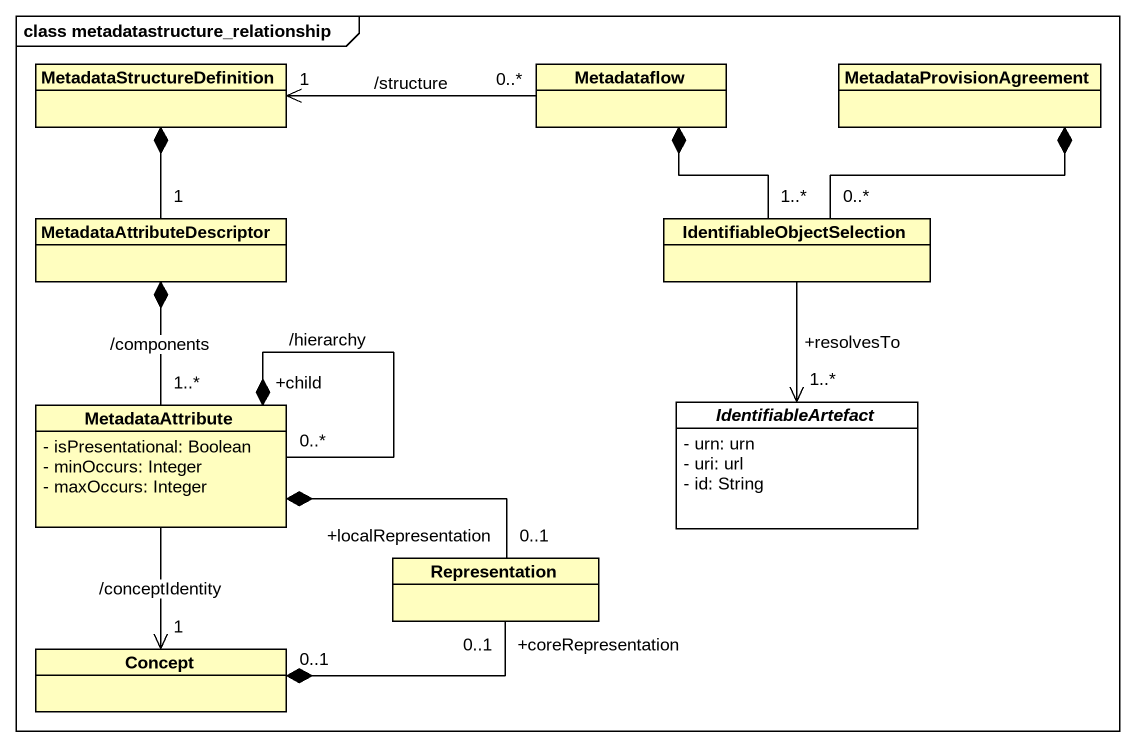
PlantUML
@startuml
mainframe class metadatastructure_relationship
hide circle
hide empty members
skinparam classAttributeIconSize 0
class MetadataStructureDefinition #FFFEBF
class Metadataflow #FFFEBF
class MetadataProvisionAgreement #FFFEBF
class MetadataAttributeDescriptor #FFFEBF
class IdentifiableObjectSelection #FFFEBF
class MetadataAttribute #FFFEBF {
  - isPresentational: Boolean
  - minOccurs: Integer
  - maxOccurs: Integer
}
abstract class IdentifiableArtefact #FFFFFF {
  - urn: urn
  - uri: url
  - id: String
}
class Representation #FFFEBF
class Concept #FFFEBF
MetadataStructureDefinition "1" <-right- "0..*" Metadataflow : /structure
MetadataAttributeDescriptor "1" -up-* MetadataStructureDefinition
IdentifiableObjectSelection "1..*" -up-* Metadataflow
IdentifiableObjectSelection "0..*" -up-* MetadataProvisionAgreement
IdentifiableObjectSelection ..> IdentifiableArtefact
IdentifiableObjectSelection --> "1..*" IdentifiableArtefact : +resolvesTo
MetadataAttribute "1..*" -up-* MetadataAttributeDescriptor : /components
MetadataAttribute "0..*" --* "+child" MetadataAttribute : /hierarchy
MetadataAttribute --> "1" Concept : /conceptIdentity
Representation "+localRepresentation\n0..1" -left-* MetadataAttribute
Representation "+coreRepresentation\n0..1" -left-* "0..1" Concept
@enduml
